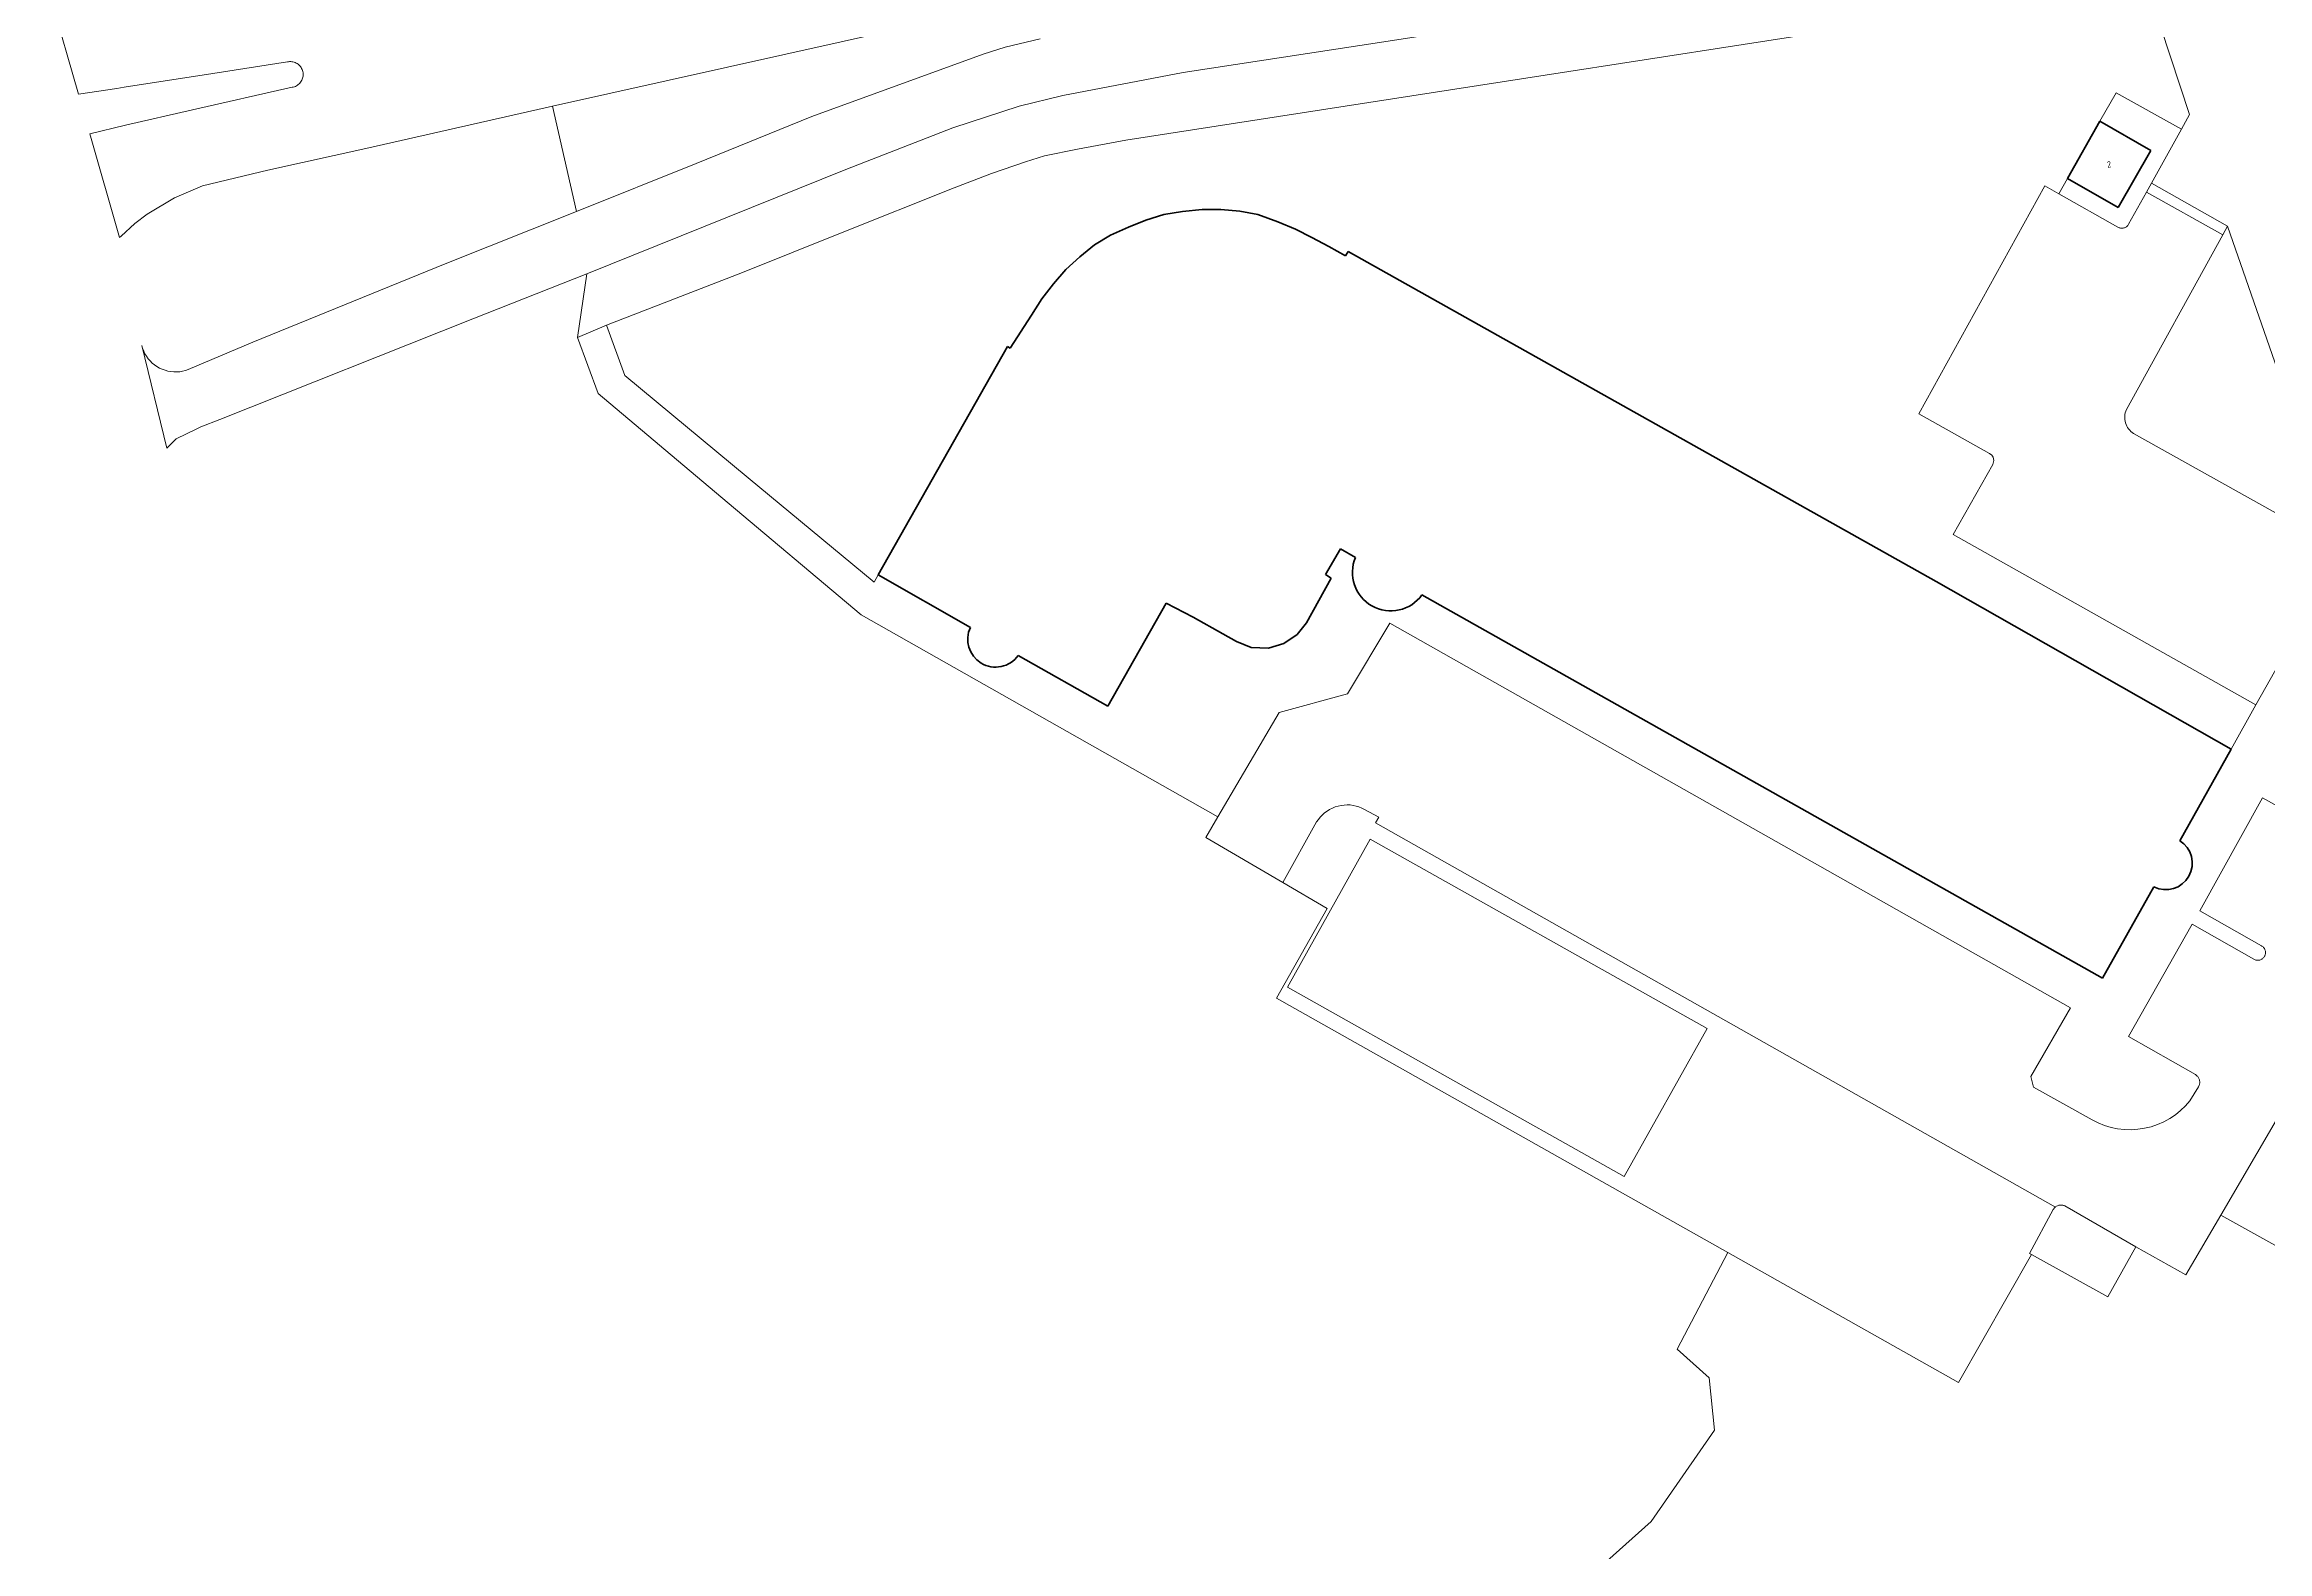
# Model space of a CAD drawing. Header units: metres. Extents: x 110006 to 110721, y 517434 to 518243.
# Drawn here: x 110137.9 to 110266.1, y 517552 to 517638.9 of the extents above; entities that cross this region are included whole.
import ezdxf
from ezdxf.enums import TextEntityAlignment as Align

# ---------------------------------------------------------------- set-up
doc = ezdxf.new("R2010")
doc.units = ezdxf.units.M
for name, color, linetype, lineweight in [('B-WE-OG-BEBOUWING-G', 7, 'Continuous', 35), ('B-WE-OG-BEBOUWING-T18', 10, 'Continuous', 18), ('B-WE-OG-TERREIN_BEGROEID-G', 7, 'Continuous', 18), ('B-WE-VH-GESLOTENVERHARDING_ASFALT-G', 10, 'Continuous', 18), ('B-WE-VH-HALFVERHARDING_GRAVEL-G', 130, 'Continuous', 18), ('B-WE-VH-OPENVERHARDING-G', 30, 'Continuous', 18), ('B-WE-VH-OPENVERHARDING_TEGEL-G', 30, 'Continuous', 18)]:
    doc.layers.add(name, color=color, linetype=linetype, lineweight=lineweight)
doc.styles.add('NLCS-ISO-ANNOTATIEF-T18', font='NLCS-ISO.ttf', dxfattribs={"height": 1.8})

msp = doc.modelspace()

# ---------------------------------------------------------------- linework, layer by layer
at = {"layer": 'B-WE-OG-BEBOUWING-G'}
for p, q in [((110256.441, 517634.432), (110254.571, 517631.143)), ((110259.376, 517632.757), (110256.441, 517634.432)), ((110257.486, 517629.459), (110259.376, 517632.757)), ((110254.571, 517631.143), (110257.486, 517629.459)), ((110200.438, 517628.334), (110199.397, 517627.875)), ((110201.423, 517628.736), (110200.438, 517628.334)), ((110202.468, 517629.054), (110201.423, 517628.736)), ((110203.546, 517629.23), (110202.468, 517629.054)), ((110204.681, 517629.341), (110203.546, 517629.23)), ((110205.759, 517629.348), (110204.681, 517629.341)), ((110206.854, 517629.248), (110205.759, 517629.348)), ((110207.88, 517629.051), (110206.854, 517629.248)), ((110209.033, 517628.631), (110207.88, 517629.051)), ((110210.058, 517628.222), (110209.033, 517628.631)), ((110211.011, 517627.737), (110210.058, 517628.222)), ((110198.479, 517627.3), (110197.631, 517626.622)), ((110199.397, 517627.875), (110198.479, 517627.3)), ((110211.991, 517627.221), (110211.011, 517627.737)), ((110212.946, 517626.68), (110211.991, 517627.221)), ((110213.103, 517626.921), (110212.946, 517626.68)), ((110247.002, 517607.888), (110213.103, 517626.921)), ((110196.81, 517625.888), (110196.099, 517625.067)), ((110197.631, 517626.622), (110196.81, 517625.888)), ((110196.099, 517625.067), (110195.427, 517624.2)), ((110194.839, 517623.262), (110193.618, 517621.352)), ((110195.427, 517624.2), (110194.839, 517623.262)), ((110193.459, 517621.454), (110186.004, 517608.276)), ((110193.618, 517621.352), (110193.459, 517621.454)), ((110211.796, 517608.298), (110212.649, 517609.774)), ((110212.649, 517609.774), (110213.52, 517609.283)), ((110186.004, 517608.276), (110191.314, 517605.252)), ((110210.695, 517605.523), (110212.112, 517608.092)), ((110212.112, 517608.092), (110211.796, 517608.298)), ((110264.016, 517598.233), (110247.002, 517607.888)), ((110199.248, 517600.705), (110202.598, 517606.656)), ((110202.598, 517606.656), (110204.159, 517605.832)), ((110217.354, 517607.124), (110256.595, 517585.025)), ((110204.159, 517605.832), (110205.875, 517604.886)), ((110210.154, 517604.848), (110210.695, 517605.523)), ((110205.875, 517604.886), (110206.659, 517604.43)), ((110206.659, 517604.43), (110207.514, 517604.097)), ((110207.514, 517604.097), (110208.498, 517604.059)), ((110208.498, 517604.059), (110209.397, 517604.331)), ((110209.397, 517604.331), (110210.154, 517604.848)), ((110194.074, 517603.638), (110199.248, 517600.705)), ((110261.045, 517592.952), (110264.016, 517598.233)), ((110256.595, 517585.025), (110259.551, 517590.288))]:
    msp.add_line(p, q, dxfattribs=at)
for centre, radius, start, end in [((110215.556, 517608.416), 2.213, 156.92641, 324.30418), ((110192.762, 517604.562), 1.604, 154.52021, 238.70987), ((110192.763, 517604.561), 1.603, 238.67161, 324.87137), ((110260.237, 517591.653), 1.53, 330.80036, 58.10125), ((110260.238, 517591.654), 1.529, 243.29088, 330.7671)]:
    msp.add_arc(centre, radius, start, end, dxfattribs=at)
at = {"layer": 'B-WE-OG-TERREIN_BEGROEID-G'}
msp.add_line((110167.23, 517635.309), (110168.608, 517629.222), dxfattribs=at)
at = {"layer": 'B-WE-VH-GESLOTENVERHARDING_ASFALT-G'}
for p, q in [((110137.929, 517642.821), (110139.883, 517635.989)), ((110167.23, 517635.309), (110190.766, 517640.556)), ((110142.527, 517636.408), (110147.639, 517637.192)), ((110147.639, 517637.192), (110151.938, 517637.858)), ((110151.938, 517637.858), (110152.002, 517637.869)), ((110152.002, 517637.869), (110152.066, 517637.875)), ((110152.066, 517637.875), (110152.13, 517637.875)), ((110152.13, 517637.875), (110152.195, 517637.87)), ((110152.195, 517637.87), (110152.258, 517637.859)), ((110152.258, 517637.859), (110152.321, 517637.842)), ((110152.321, 517637.842), (110152.382, 517637.82)), ((110152.382, 517637.82), (110152.44, 517637.793)), ((110152.44, 517637.793), (110152.497, 517637.761)), ((110152.497, 517637.761), (110152.549, 517637.724)), ((110152.549, 517637.724), (110152.599, 517637.683)), ((110152.599, 517637.683), (110152.645, 517637.638)), ((110152.645, 517637.638), (110152.687, 517637.589)), ((110152.687, 517637.589), (110152.725, 517637.536)), ((110152.725, 517637.536), (110152.758, 517637.481)), ((110152.758, 517637.481), (110152.785, 517637.422)), ((110152.785, 517637.422), (110152.808, 517637.362)), ((110152.808, 517637.362), (110152.826, 517637.299)), ((110152.826, 517637.299), (110152.837, 517637.236)), ((110152.837, 517637.236), (110152.844, 517637.172)), ((110152.844, 517637.172), (110152.845, 517637.107)), ((110139.883, 517635.989), (110142.106, 517636.316)), ((110142.106, 517636.316), (110142.527, 517636.408)), ((110152.214, 517636.393), (110146.456, 517635.094)), ((110152.277, 517636.406), (110152.214, 517636.393)), ((110152.339, 517636.424), (110152.277, 517636.406)), ((110152.4, 517636.447), (110152.339, 517636.424)), ((110152.457, 517636.476), (110152.4, 517636.447)), ((110152.513, 517636.509), (110152.457, 517636.476)), ((110152.565, 517636.547), (110152.513, 517636.509)), ((110152.613, 517636.59), (110152.565, 517636.547)), ((110152.658, 517636.636), (110152.613, 517636.59)), ((110152.699, 517636.687), (110152.658, 517636.636)), ((110152.735, 517636.74), (110152.699, 517636.687)), ((110152.766, 517636.797), (110152.735, 517636.74)), ((110152.793, 517636.856), (110152.766, 517636.797)), ((110152.814, 517636.916), (110152.793, 517636.856)), ((110152.83, 517636.979), (110152.814, 517636.916)), ((110152.84, 517637.043), (110152.83, 517636.979)), ((110152.845, 517637.107), (110152.84, 517637.043)), ((110146.456, 517635.094), (110142.609, 517634.2)), ((110156.64, 517632.9), (110167.23, 517635.309)), ((110142.609, 517634.2), (110140.537, 517633.719)), ((110140.537, 517633.719), (110142.265, 517627.725)), ((110150.811, 517631.608), (110156.64, 517632.9)), ((110147.042, 517630.715), (110150.811, 517631.608)), ((110143.848, 517629.085), (110145.432, 517630.028)), ((110145.432, 517630.028), (110147.042, 517630.715)), ((110142.353, 517627.806), (110143.144, 517628.534)), ((110143.144, 517628.534), (110143.848, 517629.085)), ((110142.265, 517627.725), (110142.353, 517627.806))]:
    msp.add_line(p, q, dxfattribs=at)
at = {"layer": 'B-WE-VH-HALFVERHARDING_GRAVEL-G'}
for p, q in [((110266.53, 517569.624), (110263.419, 517571.351)), ((110234.981, 517569.206), (110232.062, 517563.636)), ((110232.062, 517563.636), (110233.921, 517561.973)), ((110233.921, 517561.973), (110234.218, 517558.962)), ((110234.218, 517558.962), (110230.576, 517553.7)), ((110230.576, 517553.7), (110219.379, 517543.703))]:
    msp.add_line(p, q, dxfattribs=at)
at = {"layer": 'B-WE-VH-OPENVERHARDING-G'}
for p, q in [((110257.371, 517636.072), (110256.441, 517634.432)), ((110261.146, 517633.971), (110257.371, 517636.072)), ((110254.571, 517631.143), (110254.069, 517630.257)), ((110259.414, 517630.868), (110259.123, 517630.346)), ((110253.269, 517630.71), (110246.009, 517617.558)), ((110254.069, 517630.257), (110253.269, 517630.71)), ((110257.475, 517628.329), (110254.069, 517630.257)), ((110258.096, 517628.5), (110259.123, 517630.346)), ((110263.529, 517627.887), (110259.123, 517630.346)), ((110257.475, 517628.329), (110257.51, 517628.31)), ((110257.51, 517628.31), (110257.547, 517628.294)), ((110257.547, 517628.294), (110257.585, 517628.282)), ((110257.624, 517628.273), (110257.585, 517628.282)), ((110257.664, 517628.268), (110257.624, 517628.273)), ((110257.703, 517628.266), (110257.664, 517628.268)), ((110257.703, 517628.266), (110257.743, 517628.268)), ((110257.743, 517628.268), (110257.783, 517628.273)), ((110257.783, 517628.273), (110257.822, 517628.282)), ((110257.822, 517628.282), (110257.86, 517628.294)), ((110257.897, 517628.31), (110257.86, 517628.294)), ((110257.897, 517628.31), (110257.932, 517628.329)), ((110257.965, 517628.351), (110257.932, 517628.329)), ((110257.997, 517628.376), (110257.965, 517628.351)), ((110258.026, 517628.403), (110257.997, 517628.376)), ((110258.026, 517628.403), (110258.052, 517628.433)), ((110258.052, 517628.433), (110258.075, 517628.466)), ((110258.075, 517628.466), (110258.096, 517628.5)), ((110263.529, 517627.887), (110263.803, 517628.384)), ((110257.968, 517617.805), (110263.529, 517627.887)), ((110246.009, 517617.558), (110250.082, 517615.27)), ((110257.874, 517617.33), (110257.875, 517617.427)), ((110257.88, 517617.232), (110257.874, 517617.33)), ((110257.875, 517617.427), (110257.886, 517617.524)), ((110257.896, 517617.136), (110257.88, 517617.232)), ((110257.886, 517617.524), (110257.905, 517617.62)), ((110257.92, 517617.041), (110257.896, 517617.136)), ((110257.905, 517617.62), (110257.932, 517617.714)), ((110257.952, 517616.949), (110257.92, 517617.041)), ((110257.932, 517617.714), (110257.968, 517617.805)), ((110257.993, 517616.86), (110257.952, 517616.949)), ((110258.041, 517616.775), (110257.993, 517616.86)), ((110258.097, 517616.694), (110258.041, 517616.775)), ((110258.159, 517616.619), (110258.097, 517616.694)), ((110258.228, 517616.55), (110258.159, 517616.619)), ((110258.303, 517616.487), (110258.228, 517616.55)), ((110258.383, 517616.431), (110258.303, 517616.487)), ((110267.262, 517611.473), (110258.383, 517616.431)), ((110250.273, 517614.649), (110247.976, 517610.608)), ((110250.082, 517615.27), (110250.207, 517615.173)), ((110250.207, 517615.173), (110250.287, 517615.062)), ((110250.322, 517614.865), (110250.273, 517614.649)), ((110250.287, 517615.062), (110250.322, 517614.865)), ((110247.976, 517610.608), (110265.427, 517600.788)), ((110212.348, 517594.897), (110212.185, 517594.832)), ((110212.348, 517594.897), (110212.515, 517594.949)), ((110212.515, 517594.949), (110212.686, 517594.986)), ((110212.86, 517595.009), (110212.686, 517594.986)), ((110213.035, 517595.017), (110212.86, 517595.009)), ((110213.035, 517595.017), (110213.21, 517595.01)), ((110213.21, 517595.01), (110213.383, 517594.988)), ((110213.383, 517594.988), (110213.555, 517594.951)), ((110213.722, 517594.9), (110213.555, 517594.951)), ((110213.722, 517594.9), (110213.885, 517594.835)), ((110205.586, 517594.33), (110204.885, 517593.134)), ((110209.332, 517590.541), (110211.281, 517594.031)), ((110211.379, 517594.176), (110211.281, 517594.031)), ((110211.488, 517594.313), (110211.379, 517594.176)), ((110211.488, 517594.313), (110211.609, 517594.44)), ((110211.74, 517594.556), (110211.609, 517594.44)), ((110211.74, 517594.556), (110211.88, 517594.66)), ((110211.88, 517594.66), (110212.029, 517594.753)), ((110212.029, 517594.753), (110212.185, 517594.832)), ((110213.885, 517594.835), (110214.041, 517594.756)), ((110214.859, 517594.31), (110214.041, 517594.756)), ((110214.859, 517594.31), (110214.67, 517593.987)), ((110214.67, 517593.987), (110253.873, 517571.828)), ((110204.885, 517593.134), (110209.332, 517590.541)), ((110209.591, 517584.498), (110214.372, 517593.042)), ((110214.372, 517593.042), (110233.802, 517582.129)), ((110209.332, 517590.541), (110211.893, 517589.05)), ((110211.893, 517589.05), (110208.974, 517583.87)), ((110208.974, 517583.87), (110234.981, 517569.206)), ((110229.008, 517573.593), (110209.591, 517584.498)), ((110233.802, 517582.129), (110229.008, 517573.593)), ((110263.419, 517571.351), (110267.563, 517578.477)), ((110253.839, 517571.797), (110253.807, 517571.763)), ((110253.839, 517571.797), (110253.873, 517571.828)), ((110253.909, 517571.854), (110253.873, 517571.828)), ((110253.909, 517571.854), (110253.948, 517571.878)), ((110253.948, 517571.878), (110253.988, 517571.898)), ((110253.988, 517571.898), (110254.03, 517571.914)), ((110254.073, 517571.927), (110254.03, 517571.914)), ((110254.073, 517571.927), (110254.117, 517571.936)), ((110254.161, 517571.941), (110254.117, 517571.936)), ((110254.161, 517571.941), (110254.206, 517571.942)), ((110254.206, 517571.942), (110254.251, 517571.939)), ((110254.251, 517571.939), (110254.295, 517571.933)), ((110254.338, 517571.922), (110254.295, 517571.933)), ((110254.381, 517571.908), (110254.338, 517571.922)), ((110254.381, 517571.908), (110254.422, 517571.89)), ((110258.511, 517569.528), (110254.422, 517571.89)), ((110253.753, 517571.688), (110252.379, 517569.149)), ((110253.753, 517571.688), (110253.778, 517571.727)), ((110253.807, 517571.763), (110253.778, 517571.727)), ((110261.386, 517567.927), (110263.419, 517571.351)), ((110256.894, 517566.652), (110258.511, 517569.528)), ((110258.511, 517569.528), (110261.386, 517567.927)), ((110234.981, 517569.206), (110248.282, 517561.706)), ((110248.282, 517561.706), (110252.506, 517569.089)), ((110252.506, 517569.089), (110252.379, 517569.149)), ((110252.506, 517569.089), (110256.894, 517566.652))]:
    msp.add_line(p, q, dxfattribs=at)
at = {"layer": 'B-WE-VH-OPENVERHARDING_TEGEL-G'}
for p, q in [((110242.222, 517643.189), (110213.774, 517638.796)), ((110224.455, 517637.084), (110259.079, 517642.492)), ((110259.079, 517642.492), (110261.616, 517634.827)), ((110193.318, 517638.698), (110192.049, 517638.306)), ((110195.342, 517639.19), (110193.318, 517638.698)), ((110213.774, 517638.796), (110203.575, 517637.242)), ((110192.049, 517638.306), (110182.182, 517634.708)), ((110203.575, 517637.242), (110196.642, 517635.916)), ((110196.642, 517635.916), (110194.127, 517635.3)), ((110200.285, 517633.349), (110224.455, 517637.084)), ((110182.182, 517634.708), (110175.506, 517632.005)), ((110194.127, 517635.3), (110190.307, 517634.047)), ((110261.616, 517634.827), (110261.146, 517633.971)), ((110190.307, 517634.047), (110184.14, 517631.653)), ((110197.498, 517632.83), (110200.285, 517633.349)), ((110261.146, 517633.971), (110259.414, 517630.868)), ((110192.538, 517631.418), (110194.486, 517632.1)), ((110194.486, 517632.1), (110195.586, 517632.432)), ((110195.586, 517632.432), (110197.498, 517632.83)), ((110175.506, 517632.005), (110168.608, 517629.222)), ((110169.205, 517625.644), (110184.14, 517631.653)), ((110190.38, 517630.599), (110192.538, 517631.418)), ((110259.414, 517630.868), (110263.803, 517628.384)), ((110183.829, 517627.989), (110190.38, 517630.599)), ((110168.608, 517629.222), (110161.04, 517626.222)), ((110263.803, 517628.384), (110269.426, 517612.172)), ((110178.182, 517625.721), (110183.829, 517627.989)), ((110161.04, 517626.222), (110149.95, 517621.704)), ((110162.621, 517623.043), (110169.205, 517625.644)), ((110169.205, 517625.644), (110168.655, 517621.962)), ((110170.343, 517622.675), (110178.182, 517625.721)), ((110148.037, 517617.247), (110162.621, 517623.043)), ((110170.343, 517622.675), (110168.655, 517621.962)), ((110168.655, 517621.962), (110169.858, 517618.729)), ((110171.388, 517619.778), (110170.343, 517622.675)), ((110143.587, 517621.343), (110143.54, 517621.507)), ((110143.54, 517621.507), (110144.984, 517615.59)), ((110143.649, 517621.183), (110143.587, 517621.343)), ((110143.723, 517621.029), (110143.649, 517621.183)), ((110143.811, 517620.883), (110143.723, 517621.029)), ((110143.911, 517620.744), (110143.811, 517620.883)), ((110144.022, 517620.614), (110143.911, 517620.744)), ((110144.144, 517620.494), (110144.022, 517620.614)), ((110144.276, 517620.385), (110144.144, 517620.494)), ((110149.95, 517621.704), (110146.221, 517620.122)), ((110144.416, 517620.288), (110144.276, 517620.385)), ((110144.565, 517620.203), (110144.416, 517620.288)), ((110144.72, 517620.131), (110144.565, 517620.203)), ((110144.88, 517620.073), (110144.72, 517620.131)), ((110145.045, 517620.028), (110144.88, 517620.073)), ((110145.214, 517619.998), (110145.045, 517620.028)), ((110145.384, 517619.983), (110145.214, 517619.998)), ((110145.555, 517619.982), (110145.384, 517619.983)), ((110145.725, 517619.995), (110145.555, 517619.982)), ((110145.894, 517620.023), (110145.725, 517619.995)), ((110146.06, 517620.066), (110145.894, 517620.023)), ((110146.221, 517620.122), (110146.06, 517620.066)), ((110178.511, 517613.876), (110171.388, 517619.778)), ((110169.858, 517618.729), (110176.928, 517612.784)), ((110145.529, 517616.125), (110146.723, 517616.705)), ((110146.723, 517616.705), (110146.947, 517616.814)), ((110146.947, 517616.814), (110148.037, 517617.247)), ((110144.984, 517615.59), (110145.529, 517616.125)), ((110185.77, 517607.862), (110178.511, 517613.876)), ((110176.928, 517612.784), (110185.023, 517605.978)), ((110186.004, 517608.276), (110185.77, 517607.862)), ((110185.023, 517605.978), (110205.586, 517594.33)), ((110213.054, 517601.422), (110215.495, 517605.5)), ((110215.495, 517605.5), (110254.755, 517583.311)), ((110268.239, 517605.738), (110265.427, 517600.788)), ((110209.113, 517600.345), (110213.054, 517601.422)), ((110205.586, 517594.33), (110209.113, 517600.345)), ((110265.427, 517600.788), (110264.016, 517598.233)), ((110262.207, 517588.911), (110265.825, 517595.415)), ((110265.825, 517595.415), (110269.45, 517593.406)), ((110265.753, 517586.898), (110262.207, 517588.911)), ((110258.089, 517581.653), (110261.76, 517588.145)), ((110261.76, 517588.145), (110265.316, 517586.115)), ((110265.316, 517586.115), (110265.351, 517586.097)), ((110265.351, 517586.097), (110265.387, 517586.082)), ((110265.387, 517586.082), (110265.425, 517586.07)), ((110265.425, 517586.07), (110265.464, 517586.061)), ((110265.464, 517586.061), (110265.503, 517586.056)), ((110265.503, 517586.056), (110265.543, 517586.055)), ((110265.543, 517586.055), (110265.582, 517586.056)), ((110265.582, 517586.056), (110265.621, 517586.062)), ((110265.621, 517586.062), (110265.66, 517586.071)), ((110265.66, 517586.071), (110265.697, 517586.083)), ((110265.697, 517586.083), (110265.734, 517586.098)), ((110265.734, 517586.098), (110265.769, 517586.117)), ((110265.787, 517586.878), (110265.753, 517586.898)), ((110265.769, 517586.117), (110265.802, 517586.138)), ((110265.819, 517586.855), (110265.787, 517586.878)), ((110265.802, 517586.138), (110265.833, 517586.163)), ((110265.849, 517586.829), (110265.819, 517586.855)), ((110265.833, 517586.163), (110265.861, 517586.19)), ((110265.876, 517586.8), (110265.849, 517586.829)), ((110265.861, 517586.19), (110265.888, 517586.219)), ((110265.901, 517586.77), (110265.876, 517586.8)), ((110265.888, 517586.219), (110265.911, 517586.251)), ((110265.923, 517586.737), (110265.901, 517586.77)), ((110265.911, 517586.251), (110265.932, 517586.284)), ((110265.942, 517586.702), (110265.923, 517586.737)), ((110265.932, 517586.284), (110265.95, 517586.32)), ((110265.958, 517586.666), (110265.942, 517586.702)), ((110265.95, 517586.32), (110265.964, 517586.357)), ((110265.971, 517586.629), (110265.958, 517586.666)), ((110265.964, 517586.357), (110265.976, 517586.394)), ((110265.981, 517586.59), (110265.971, 517586.629)), ((110265.976, 517586.394), (110265.984, 517586.433)), ((110265.986, 517586.551), (110265.981, 517586.59)), ((110265.984, 517586.433), (110265.988, 517586.472)), ((110265.989, 517586.512), (110265.986, 517586.551)), ((110265.988, 517586.472), (110265.989, 517586.512)), ((110254.755, 517583.311), (110252.465, 517579.348)), ((110261.944, 517579.464), (110258.089, 517581.653)), ((110261.982, 517579.44), (110261.944, 517579.464)), ((110252.465, 517579.348), (110252.621, 517578.735)), ((110252.621, 517578.735), (110255.998, 517576.852)), ((110261.631, 517577.961), (110262.123, 517578.768)), ((110262.017, 517579.413), (110261.982, 517579.44)), ((110262.05, 517579.383), (110262.017, 517579.413)), ((110262.08, 517579.35), (110262.05, 517579.383)), ((110262.107, 517579.315), (110262.08, 517579.35)), ((110262.131, 517579.277), (110262.107, 517579.315)), ((110262.123, 517578.768), (110262.145, 517578.807)), ((110262.151, 517579.238), (110262.131, 517579.277)), ((110262.145, 517578.807), (110262.163, 517578.848)), ((110262.168, 517579.196), (110262.151, 517579.238)), ((110262.163, 517578.848), (110262.177, 517578.89)), ((110262.181, 517579.154), (110262.168, 517579.196)), ((110262.177, 517578.89), (110262.187, 517578.933)), ((110262.19, 517579.11), (110262.181, 517579.154)), ((110262.187, 517578.933), (110262.194, 517578.977)), ((110262.195, 517579.066), (110262.19, 517579.11)), ((110262.194, 517578.977), (110262.197, 517579.022)), ((110262.197, 517579.022), (110262.195, 517579.066)), ((110260.126, 517576.742), (110260.467, 517576.931)), ((110260.467, 517576.931), (110260.791, 517577.149)), ((110260.791, 517577.149), (110261.095, 517577.394)), ((110261.095, 517577.394), (110261.376, 517577.666)), ((110261.376, 517577.666), (110261.631, 517577.961)), ((110255.998, 517576.852), (110256.346, 517576.676)), ((110256.346, 517576.676), (110256.709, 517576.531)), ((110256.709, 517576.531), (110257.083, 517576.418)), ((110257.083, 517576.418), (110257.465, 517576.34)), ((110257.465, 517576.34), (110257.853, 517576.295)), ((110257.853, 517576.295), (110258.243, 517576.284)), ((110258.243, 517576.284), (110258.633, 517576.309)), ((110258.633, 517576.309), (110259.019, 517576.367)), ((110259.019, 517576.367), (110259.398, 517576.459)), ((110259.398, 517576.459), (110259.768, 517576.585)), ((110259.768, 517576.585), (110260.126, 517576.742))]:
    msp.add_line(p, q, dxfattribs=at)

# ---------------------------------------------------------------- texts
at = {"layer": 'B-WE-OG-BEBOUWING-T18', "style": 'NLCS-ISO-ANNOTATIEF-T18'}
msp.add_text('2', height=0.36, rotation=9.1, dxfattribs=at).set_placement((110256.97, 517631.948), align=Align.MIDDLE)

doc.saveas('drawing.dxf')
